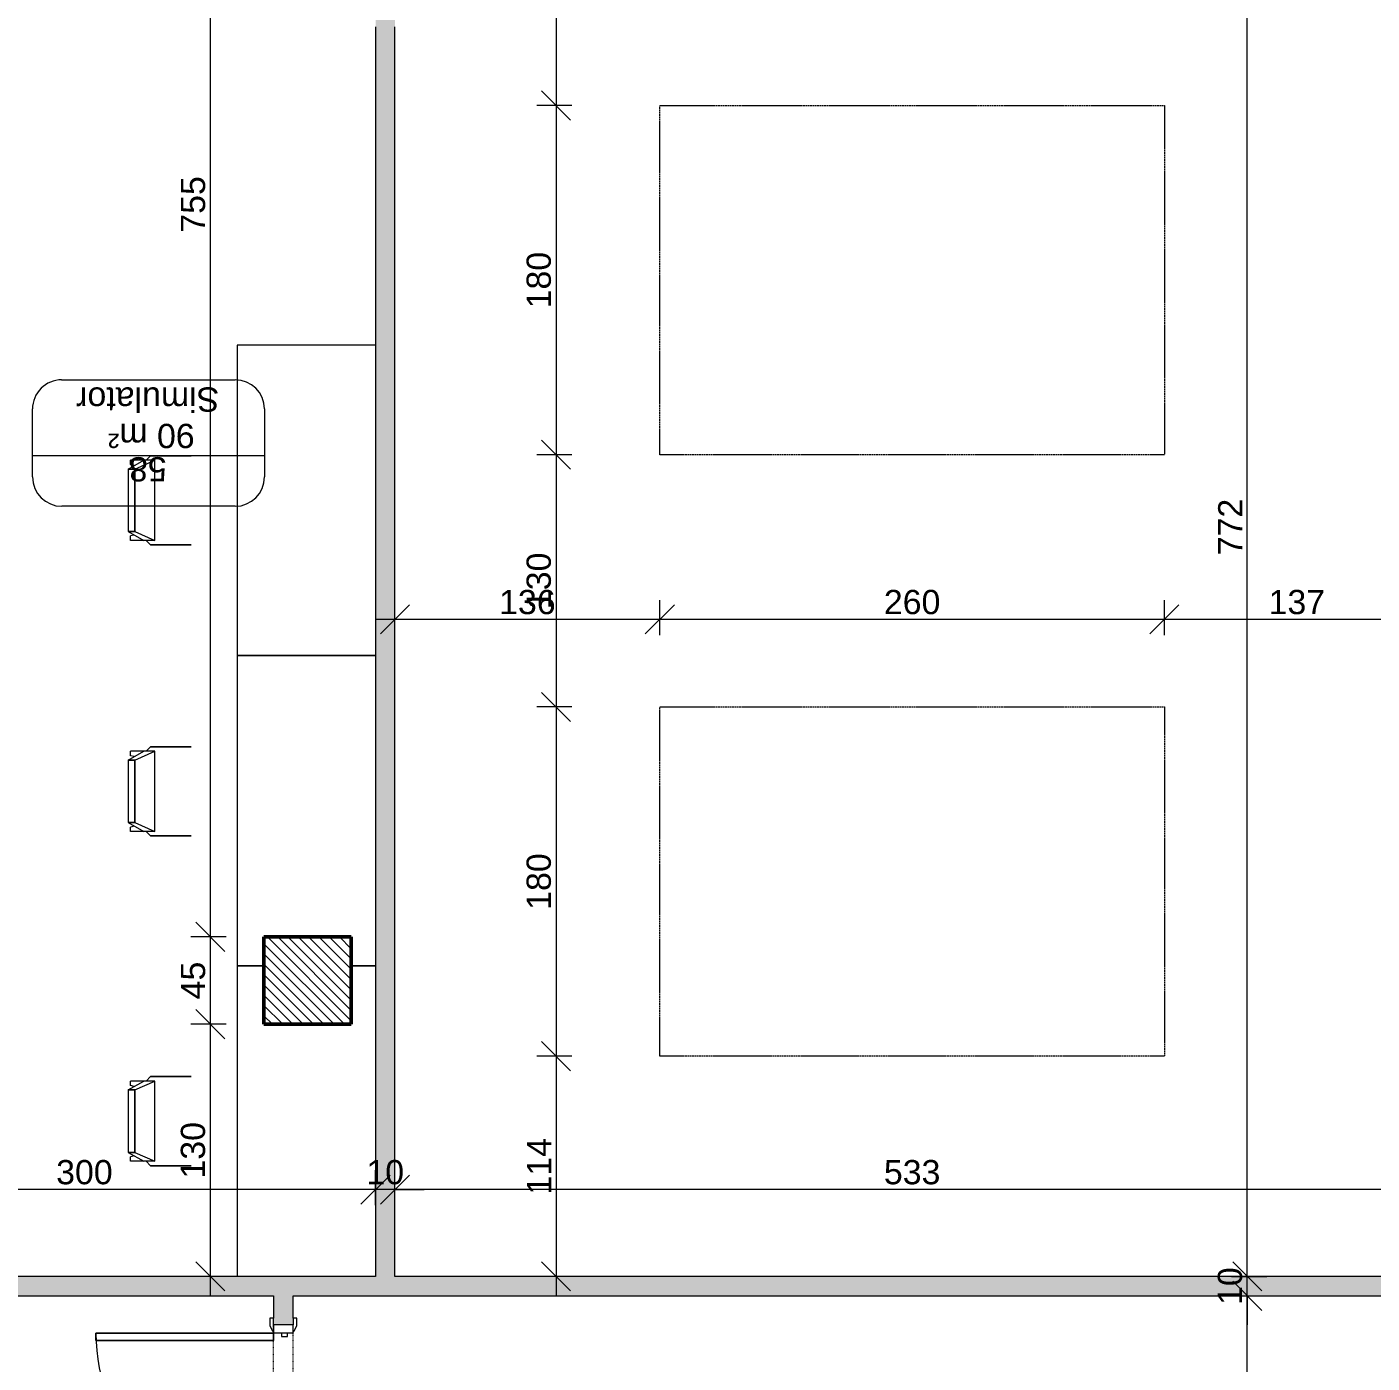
# Model space of a CAD drawing. Header units: centimetres. Extents: x -5566 to 5867, y -120 to 4683.
# Drawn here: x -4532 to -3839, y 796 to 1484 of the extents above; entities that cross this region are included whole.
import ezdxf

# ---------------------------------------------------------------- set-up
doc = ezdxf.new("R2010")
doc.units = ezdxf.units.CM
doc.linetypes.add('Dash', pattern=[0.6, 0.3, -0.3])
doc.linetypes.add('Hidden_2', pattern=[0.6, 0.4, -0.2])
for name, color, linetype, lineweight in [('A-ANNO-DIMS', 211, 'Continuous', 5), ('A-AREA-IDEN', 2, 'Continuous', 5), ('A-DOOR', 31, 'Continuous', 13), ('A-DOOR-FRAM', 31, 'Continuous', 15), ('A-DOOR-HDLN', 31, 'Dash', 15), ('A-FLOR-OVHD', 1, 'Hidden_2', 18), ('A-WALL-PATT', 111, 'Continuous', 20), ('G-IMPT', 8, 'Continuous', 13), ('I-FURN', 30, 'Continuous', 13), ('I-WALL', 2, 'Continuous', 13), ('S-COLS', 52, 'Continuous', 13)]:
    doc.layers.add(name, color=color, linetype=linetype, lineweight=lineweight)
doc.styles.add('Arial', font='arial.ttf', dxfattribs={"height": 12.5})
doc.dimstyles.new('100_200_2_5mm_Arial_cm', dxfattribs={"dimscale": 30.48, "dimtxt": 12.753242, "dimasz": 0.492126, "dimexe": 0.328084, "dimexo": 0.0625, "dimgap": 0.082021, "dimtad": 1, "dimdec": 0, "dimzin": 0, "dimdsep": 46, "dimtxsty": 'Arial', "dimblk1": 'OBLIQUE', "dimblk2": 'OBLIQUE', "dimsah": 1, "dimcen": 0.09, "dimdle": 0.328084, "dimazin": 0, "dimtfac": 1, "dimtdec": 4, "dimtix": 1, "dimtmove": 0, "dimatfit": 3, "dimfxl": 0.328084, "dimfxlon": 1, "dimtvp": 1, "dimtolj": 1, "dimtzin": 0, "dimlwd": 15, "dimlwe": 15, "dimarcsym": 2})
doc.dimstyles.new('200_100_2_5mm_Arial_cm___OpenHeight', dxfattribs={"dimscale": 30.48, "dimtxt": 12.753242, "dimasz": 0.492126, "dimexe": 0.328084, "dimexo": 0.0625, "dimgap": 0.082021, "dimtad": 1, "dimdec": 0, "dimzin": 0, "dimdsep": 46, "dimtxsty": 'Arial', "dimblk1": 'OBLIQUE', "dimblk2": 'OBLIQUE', "dimsah": 1, "dimcen": 0.09, "dimdle": 0.328084, "dimazin": 0, "dimtfac": 1, "dimtdec": 4, "dimtix": 1, "dimtmove": 0, "dimatfit": 3, "dimfxl": 0.328084, "dimfxlon": 1, "dimtvp": 1, "dimtolj": 1, "dimtzin": 0, "dimlwd": 18, "dimlwe": 18, "dimarcsym": 2})

# ---------------------------------------------------------------- blocks, each defined once
blk = doc.blocks.new('AR_Structural_Columns_Concrete_Rec - 450 x 450mm-V10-Level _9_00')
at = {"layer": 'S-COLS'}
h = blk.add_hatch(dxfattribs=at)
h.set_pattern_fill('FP_13', color=8, style=0, pattern_type=2)
h.set_pattern_definition([(315, (-597.5, 3197.5), (2.6516504, 2.6516504), [])])
h.paths.add_polyline_path([(-22.5, 7.5), (-22.5, -22.5), (22.5, -22.5), (22.5, 22.5), (-22.5, 22.5)], flags=0)
at = {"layer": 'S-COLS', "lineweight": 50}
for p, q in [((22.5, 22.5), (-22.5, 22.5)), ((-22.5, 22.5), (-22.5, -22.5)), ((22.5, -22.5), (22.5, 22.5)), ((-22.5, -22.5), (22.5, -22.5))]:
    blk.add_line(p, q, dxfattribs=at)
blk = doc.blocks.new('AR_Int_Wood_Single_Louvers - W100H210-1516120-Level _9_00')
at = {"layer": 'A-DOOR'}
for p, q in [((42, 96.6), (42, 5)), ((45.8, 96.6), (42, 96.6)), ((45.8, 5), (45.8, 96.6)), ((42, 5), (45.8, 5))]:
    blk.add_line(p, q, dxfattribs=at)
at = {"layer": 'A-DOOR', "lineweight": 15}
for p, q in [((42, 5), (42, 96.6)), ((42, 96.6), (45.8, 96.6)), ((45.8, 96.6), (45.8, 5)), ((-50, 5), (-46, 5)), ((-46, 5), (-46, -5)), ((45.8, 5), (42, 5)), ((46, 5), (46, -5)), ((50, 5), (46, 5)), ((-46, -5), (-50, -5)), ((46, -5), (50, -5))]:
    blk.add_line(p, q, dxfattribs=at)
at = {"layer": 'A-DOOR'}
blk.add_arc((45.8, 5), 91.6, 90, 180, dxfattribs=at)
at = {"layer": 'A-DOOR-FRAM'}
for p, q in [((-49.5, 7), (-53.5, 7)), ((-53.5, 7), (-53.5, 5)), ((-46.9, 5.6), (-49.5, 7)), ((49.5, 7), (46.9, 5.6)), ((53.5, 7), (49.5, 7)), ((53.5, 5), (53.5, 7)), ((-53.5, 5), (-50, 5)), ((-44.1, 1), (-46, 1)), ((-44.1, -2.2), (-44.1, 1)), ((46, 1), (44.1, 1)), ((44.1, 1), (44.1, -2.2)), ((50, 5), (53.5, 5)), ((-53.5, -5), (-53.5, -7)), ((-50, -5), (-53.5, -5)), ((-49.5, -7), (-46.9, -5.6)), ((-46, -2.2), (-44.1, -2.2)), ((44.1, -2.2), (46, -2.2)), ((46.9, -5.6), (49.5, -7)), ((53.5, -5), (50, -5)), ((53.5, -7), (53.5, -5)), ((-53.5, -7), (-49.5, -7)), ((49.5, -7), (53.5, -7))]:
    blk.add_line(p, q, dxfattribs=at)
at = {"layer": 'A-DOOR-FRAM', "lineweight": 13}
for p, q in [((-46, 5), (-50, 5)), ((-50, 5), (-50, -5)), ((-46, -5), (-46, 5)), ((50, 5), (46, 5)), ((46, 5), (46, -5)), ((50, -5), (50, 5)), ((-50, -5), (-46, -5)), ((46, -5), (50, -5))]:
    blk.add_line(p, q, dxfattribs=at)
at = {"layer": 'A-DOOR-FRAM'}
for centre, start, end in [((-47.3, 4.9), 7.12502, 60.25512), ((47.3, 4.9), 119.74488, 172.87498), ((-47.3, -4.9), 299.74488, 352.87498), ((47.3, -4.9), 187.12502, 240.25512)]:
    blk.add_arc(centre, 0.806, start, end, dxfattribs=at)
at = {"layer": 'A-DOOR-HDLN'}
for p, q in [((-50, 5), (50, 5)), ((-50, -5), (50, -5))]:
    blk.add_line(p, q, dxfattribs=at)
blk = doc.blocks.new('AR_FUR_Desk_Office - 160_70-V113-Level _9_00')
at = {"layer": 'I-FURN'}
for p, q in [((156.2, -1.83), (-3.8, -1.83)), ((156.2, -15.6), (156.2, -1.83)), ((156.2, -73.1), (156.2, -60.6))]:
    blk.add_line(p, q, dxfattribs=at)
blk = doc.blocks.new('AR_FUR_Desk_Office - 160_70-V114-Level _9_00')
at = {"layer": 'I-FURN'}
for p, q in [((-3.8, -1.83), (-3.8, -15.6)), ((156.2, -1.83), (-3.8, -1.83)), ((156.2, -73.1), (156.2, -1.83)), ((-3.8, -60.6), (-3.8, -73.1))]:
    blk.add_line(p, q, dxfattribs=at)
blk = doc.blocks.new('AR_FUR_Desk_Office - 160_70-V115-Level _9_00')
at = {"layer": 'I-FURN'}
for p, q in [((-3.8, -1.83), (-3.8, -73.1)), ((156.2, -1.83), (-3.8, -1.83)), ((156.2, -73.1), (156.2, -1.83))]:
    blk.add_line(p, q, dxfattribs=at)
blk = doc.blocks.new('AR_FUR_Chair_Armless - 12ZSTG16_dwg-385050-Level _9_00')
at = {"layer": 'G-IMPT', "lineweight": 5}
for p, q in [((-48.26, 20.68), (-45.96, 22.98)), ((-45.96, 22.98), (-48.26, 20.68)), ((-45.96, 22.98), (-25, 22.98)), ((-25, 22.98), (-45.96, 22.98)), ((-57.45, 16.09), (-49.41, 20.68)), ((-57.45, 16.09), (-49.41, 20.68)), ((-57.45, -16.09), (-57.45, 16.09)), ((-57.45, 16.09), (-54.01, 16.09)), ((-57.45, -16.09), (-57.45, 16.09)), ((-54.01, 16.09), (-57.45, 16.09)), ((-56.3, 20.68), (-56.3, 18.38)), ((-49.41, 20.68), (-56.3, 20.68)), ((-54.3, 17.89), (-56.3, 18.38)), ((-54.01, 16.09), (-43.66, 20.68)), ((-54.01, 16.09), (-43.66, 20.68)), ((-54.01, -16.09), (-54.01, 16.09)), ((-54.01, 16.09), (-54.01, -16.09)), ((-43.66, 20.68), (-49.41, 20.68)), ((-43.66, 20.68), (-43.66, -20.68)), ((-57.45, -16.09), (-54.01, -16.09)), ((-57.45, -16.09), (-49.41, -20.68)), ((-54.01, -16.09), (-57.45, -16.09)), ((-57.45, -16.09), (-49.41, -20.68)), ((-54.3, -17.89), (-56.3, -18.38)), ((-56.3, -18.38), (-56.3, -20.68)), ((-49.41, -20.68), (-56.3, -20.68)), ((-54.01, -16.09), (-43.66, -20.68)), ((-54.01, -16.09), (-43.66, -20.68)), ((-43.66, -20.68), (-49.41, -20.68)), ((-45.96, -22.98), (-48.26, -20.68)), ((-45.96, -22.98), (-48.26, -20.68)), ((-45.96, -22.98), (-25, -22.98)), ((-25, -22.98), (-45.96, -22.98))]:
    blk.add_line(p, q, dxfattribs=at)
blk = doc.blocks.new('AR_FUR_Chair_Armless - AR_FUR_Chair_Armless-1211962-Level _9_00')
at = {"extrusion": (0, 0, -1), "zscale": -1, "rotation": 180}
blk.add_blockref('AR_FUR_Chair_Armless - 12ZSTG16_dwg-385050-Level _9_00', (0, 0), dxfattribs=at)
blk = doc.blocks.new('AR_TAG_Room - Room_Number_Area-320731-Level _9_00')
at = {"layer": 'A-AREA-IDEN'}
for p, q in [((-0.893, 0.519), (0.893, 0.519)), ((-1.195, 0), (-1.195, 0.217)), ((1.195, 0.217), (1.195, 0)), ((-1.195, -0.485), (-1.195, 0)), ((-1.195, 0), (1.195, 0)), ((1.195, 0), (1.195, -0.485)), ((0.895, -0.784), (-0.895, -0.784))]:
    blk.add_line(p, q, dxfattribs=at)
for centre, radius, start, end in [((-0.893, 0.217), 0.302, 90, 180), ((0.893, 0.217), 0.302, 0, 90), ((-0.895, -0.485), 0.3, 180, 270), ((0.895, -0.485), 0.3, 270, 0)]:
    blk.add_arc(centre, radius, start, end, dxfattribs=at)
blk = doc.blocks.new('_Oblique')
at = {"color": 0, "linetype": 'ByBlock', "lineweight": -2}
blk.add_line((-0.5, -0.5), (0.5, 0.5), dxfattribs=at)
blk = doc.blocks.new('DIMBLOCK108-Level _9_00')
at = {"layer": 'A-ANNO-DIMS', "color": 0, "lineweight": 15, "transparency": 16777216}
for p, q in [((-3903.3, 184.99), (-3903.3, 840.49)), ((-3911.39, 830.49), (-3893.3, 830.49)), ((-3895.2, 194.99), (-3913.3, 194.99))]:
    blk.add_line(p, q, dxfattribs=at)
at = {"layer": 'Defpoints', "color": 0, "transparency": 16777216}
for p in [(-3913.3, 830.49), (-3903.3, 830.49), (-3893.3, 194.99)]:
    blk.add_point(p, dxfattribs=at)
at = {"layer": 'A-ANNO-DIMS', "color": 0, "lineweight": 15, "transparency": 16777216, "xscale": 15, "yscale": 15, "zscale": 15}
for p, rotation in [((-3903.3, 830.49), 90), ((-3903.3, 194.99), 270)]:
    blk.add_blockref('_Oblique', p, dxfattribs=dict(at, rotation=rotation))
at = {"layer": 'A-ANNO-DIMS', "color": 0, "lineweight": 15, "transparency": 16777216, "insert": (-3912.18, 512.74), "char_height": 12.5, "width": 34.6103, "attachment_point": 5, "rotation": 90, "style": 'Arial'}
blk.add_mtext('\\A1;636', dxfattribs=at)
blk = doc.blocks.new('DIMBLOCK109-Level _9_00')
at = {"layer": 'A-ANNO-DIMS', "color": 0, "lineweight": 15, "transparency": 16777216}
for p, q in [((-3903.3, 840.49), (-3903.3, 855.49)), ((-3911.39, 840.49), (-3893.3, 840.49)), ((-3903.3, 830.49), (-3903.3, 840.49)), ((-3911.39, 830.49), (-3893.3, 830.49)), ((-3903.3, 830.49), (-3903.3, 815.49))]:
    blk.add_line(p, q, dxfattribs=at)
at = {"layer": 'Defpoints', "color": 0, "transparency": 16777216}
for p in [(-3913.3, 840.49), (-3903.3, 840.49), (-3913.3, 830.49)]:
    blk.add_point(p, dxfattribs=at)
at = {"layer": 'A-ANNO-DIMS', "color": 0, "lineweight": 15, "transparency": 16777216, "xscale": 15, "yscale": 15, "zscale": 15}
for p, rotation in [((-3903.3, 840.49), 270), ((-3903.3, 830.49), 90)]:
    blk.add_blockref('_Oblique', p, dxfattribs=dict(at, rotation=rotation))
at = {"layer": 'A-ANNO-DIMS', "color": 0, "lineweight": 15, "transparency": 16777216, "insert": (-3912.18, 835.49), "char_height": 12.5, "width": 23.0736, "attachment_point": 5, "rotation": 90, "style": 'Arial'}
blk.add_mtext('\\A1;10', dxfattribs=at)
blk = doc.blocks.new('DIMBLOCK110-Level _9_00')
at = {"layer": 'A-ANNO-DIMS', "color": 0, "lineweight": 15, "transparency": 16777216}
for p, q in [((-3903.3, 830.49), (-3903.3, 1622.99)), ((-3895.2, 1612.99), (-3913.3, 1612.99)), ((-3911.39, 840.49), (-3893.3, 840.49))]:
    blk.add_line(p, q, dxfattribs=at)
at = {"layer": 'Defpoints', "color": 0, "transparency": 16777216}
for p in [(-3903.3, 1612.99), (-3893.3, 1612.99), (-3913.3, 840.49)]:
    blk.add_point(p, dxfattribs=at)
at = {"layer": 'A-ANNO-DIMS', "color": 0, "lineweight": 15, "transparency": 16777216, "xscale": 15, "yscale": 15, "zscale": 15}
for p, rotation in [((-3903.3, 1612.99), 90), ((-3903.3, 840.49), 270)]:
    blk.add_blockref('_Oblique', p, dxfattribs=dict(at, rotation=rotation))
at = {"layer": 'A-ANNO-DIMS', "color": 0, "lineweight": 15, "transparency": 16777216, "insert": (-3912.07, 1226.74), "char_height": 12.5, "width": 34.6103, "attachment_point": 5, "rotation": 90, "style": 'Arial'}
blk.add_mtext('\\A1;772', dxfattribs=at)
blk = doc.blocks.new('DIMBLOCK156-Level _9_00')
at = {"layer": 'A-ANNO-DIMS', "color": 0, "lineweight": 18, "transparency": 16777216}
for p, q in [((-4437.62, 1780.49), (-4437.62, 1005.49)), ((-4429.52, 1770.49), (-4447.62, 1770.49)), ((-4429.52, 1015.49), (-4447.62, 1015.49))]:
    blk.add_line(p, q, dxfattribs=at)
at = {"layer": 'Defpoints', "color": 0, "transparency": 16777216}
for p in [(-4427.62, 1770.49), (-4437.62, 1015.49), (-4427.62, 1015.49)]:
    blk.add_point(p, dxfattribs=at)
at = {"layer": 'A-ANNO-DIMS', "color": 0, "lineweight": 18, "transparency": 16777216, "xscale": 15, "yscale": 15, "zscale": 15}
for p, rotation in [((-4437.62, 1770.49), 90), ((-4437.62, 1015.49), 270)]:
    blk.add_blockref('_Oblique', p, dxfattribs=dict(at, rotation=rotation))
at = {"layer": 'A-ANNO-DIMS', "color": 0, "lineweight": 18, "transparency": 16777216, "insert": (-4446.47, 1392.99), "char_height": 12.5, "width": 34.6103, "attachment_point": 5, "rotation": 90, "style": 'Arial'}
blk.add_mtext('\\A1;755', dxfattribs=at)
blk = doc.blocks.new('DIMBLOCK157-Level _9_00')
at = {"layer": 'A-ANNO-DIMS', "color": 0, "lineweight": 18, "transparency": 16777216}
for p, q in [((-4437.62, 1025.49), (-4437.62, 960.49)), ((-4429.52, 1015.49), (-4447.62, 1015.49)), ((-4429.52, 970.49), (-4447.62, 970.49))]:
    blk.add_line(p, q, dxfattribs=at)
at = {"layer": 'Defpoints', "color": 0, "transparency": 16777216}
for p in [(-4427.62, 1015.49), (-4437.62, 970.49), (-4427.62, 970.49)]:
    blk.add_point(p, dxfattribs=at)
at = {"layer": 'A-ANNO-DIMS', "color": 0, "lineweight": 18, "transparency": 16777216, "xscale": 15, "yscale": 15, "zscale": 15}
for p, rotation in [((-4437.62, 1015.49), 90), ((-4437.62, 970.49), 270)]:
    blk.add_blockref('_Oblique', p, dxfattribs=dict(at, rotation=rotation))
at = {"layer": 'A-ANNO-DIMS', "color": 0, "lineweight": 18, "transparency": 16777216, "insert": (-4446.47, 992.99), "char_height": 12.5, "width": 23.0736, "attachment_point": 5, "rotation": 90, "style": 'Arial'}
blk.add_mtext('\\A1;45', dxfattribs=at)
blk = doc.blocks.new('DIMBLOCK158-Level _9_00')
at = {"layer": 'A-ANNO-DIMS', "color": 0, "lineweight": 18, "transparency": 16777216}
for p, q in [((-4437.62, 980.49), (-4437.62, 830.49)), ((-4429.52, 970.49), (-4447.62, 970.49)), ((-4429.52, 840.49), (-4447.62, 840.49))]:
    blk.add_line(p, q, dxfattribs=at)
at = {"layer": 'Defpoints', "color": 0, "transparency": 16777216}
for p in [(-4427.62, 970.49), (-4437.62, 840.49), (-4427.62, 840.49)]:
    blk.add_point(p, dxfattribs=at)
at = {"layer": 'A-ANNO-DIMS', "color": 0, "lineweight": 18, "transparency": 16777216, "xscale": 15, "yscale": 15, "zscale": 15}
for p, rotation in [((-4437.62, 970.49), 90), ((-4437.62, 840.49), 270)]:
    blk.add_blockref('_Oblique', p, dxfattribs=dict(at, rotation=rotation))
at = {"layer": 'A-ANNO-DIMS', "color": 0, "lineweight": 18, "transparency": 16777216, "insert": (-4446.5, 905.49), "char_height": 12.5, "width": 34.6103, "attachment_point": 5, "rotation": 90, "style": 'Arial'}
blk.add_mtext('\\A1;130', dxfattribs=at)
blk = doc.blocks.new('DIMBLOCK165-Level _9_00')
at = {"layer": 'A-ANNO-DIMS', "color": 0, "lineweight": 18, "transparency": 16777216}
for p, q in [((-4342.5, 877.16), (-4342.5, 895.25)), ((-3809.5, 877.16), (-3809.5, 895.25)), ((-3799.5, 885.25), (-4352.5, 885.25))]:
    blk.add_line(p, q, dxfattribs=at)
at = {"layer": 'Defpoints', "color": 0, "transparency": 16777216}
for p in [(-4342.5, 885.25), (-4342.5, 875.25), (-3809.5, 875.25)]:
    blk.add_point(p, dxfattribs=at)
at = {"layer": 'A-ANNO-DIMS', "color": 0, "lineweight": 18, "transparency": 16777216, "xscale": 15, "yscale": 15, "zscale": 15, "rotation": 180}
blk.add_blockref('_Oblique', (-4342.5, 885.25), dxfattribs=at)
at = {"layer": 'A-ANNO-DIMS', "color": 0, "lineweight": 18, "transparency": 16777216, "xscale": 15, "yscale": 15, "zscale": 15}
blk.add_blockref('_Oblique', (-3809.5, 885.25), dxfattribs=at)
at = {"layer": 'A-ANNO-DIMS', "color": 0, "lineweight": 18, "transparency": 16777216, "insert": (-4076, 894.14), "char_height": 12.5, "width": 34.6103, "attachment_point": 5, "style": 'Arial'}
blk.add_mtext('\\A1;533', dxfattribs=at)
blk = doc.blocks.new('DIMBLOCK166-Level _9_00')
at = {"layer": 'A-ANNO-DIMS', "color": 0, "lineweight": 18, "transparency": 16777216}
for p, q in [((-4352.5, 877.16), (-4352.5, 895.25)), ((-4342.5, 877.16), (-4342.5, 895.25)), ((-4352.5, 885.25), (-4367.5, 885.25)), ((-4342.5, 885.25), (-4352.5, 885.25)), ((-4342.5, 885.25), (-4327.5, 885.25))]:
    blk.add_line(p, q, dxfattribs=at)
at = {"layer": 'Defpoints', "color": 0, "transparency": 16777216}
for p in [(-4352.5, 885.25), (-4352.5, 875.25), (-4342.5, 875.25)]:
    blk.add_point(p, dxfattribs=at)
at = {"layer": 'A-ANNO-DIMS', "color": 0, "lineweight": 18, "transparency": 16777216, "xscale": 15, "yscale": 15, "zscale": 15}
blk.add_blockref('_Oblique', (-4352.5, 885.25), dxfattribs=at)
at = {"layer": 'A-ANNO-DIMS', "color": 0, "lineweight": 18, "transparency": 16777216, "xscale": 15, "yscale": 15, "zscale": 15, "rotation": 180}
blk.add_blockref('_Oblique', (-4342.5, 885.25), dxfattribs=at)
at = {"layer": 'A-ANNO-DIMS', "color": 0, "lineweight": 18, "transparency": 16777216, "insert": (-4347.5, 894.14), "char_height": 12.5, "width": 23.0736, "attachment_point": 5, "style": 'Arial'}
blk.add_mtext('\\A1;10', dxfattribs=at)
blk = doc.blocks.new('DIMBLOCK167-Level _9_00')
at = {"layer": 'A-ANNO-DIMS', "color": 0, "lineweight": 18, "transparency": 16777216}
for p, q in [((-4652.5, 877.16), (-4652.5, 895.25)), ((-4352.5, 877.16), (-4352.5, 895.25)), ((-4342.5, 885.25), (-4662.5, 885.25))]:
    blk.add_line(p, q, dxfattribs=at)
at = {"layer": 'Defpoints', "color": 0, "transparency": 16777216}
for p in [(-4652.5, 885.25), (-4652.5, 875.25), (-4352.5, 875.25)]:
    blk.add_point(p, dxfattribs=at)
at = {"layer": 'A-ANNO-DIMS', "color": 0, "lineweight": 18, "transparency": 16777216, "xscale": 15, "yscale": 15, "zscale": 15, "rotation": 180}
blk.add_blockref('_Oblique', (-4652.5, 885.25), dxfattribs=at)
at = {"layer": 'A-ANNO-DIMS', "color": 0, "lineweight": 18, "transparency": 16777216, "xscale": 15, "yscale": 15, "zscale": 15}
blk.add_blockref('_Oblique', (-4352.5, 885.25), dxfattribs=at)
at = {"layer": 'A-ANNO-DIMS', "color": 0, "lineweight": 18, "transparency": 16777216, "insert": (-4502.5, 894.14), "char_height": 12.5, "width": 34.6103, "attachment_point": 5, "style": 'Arial'}
blk.add_mtext('\\A1;300', dxfattribs=at)
blk = doc.blocks.new('DIMBLOCK275-Level _9_00')
at = {"layer": 'A-ANNO-DIMS', "color": 0, "lineweight": 15, "transparency": 16777216}
for p, q in [((-4259.45, 1612.99), (-4259.45, 1433.99)), ((-4251.35, 1602.99), (-4269.45, 1602.99)), ((-4251.35, 1443.99), (-4269.45, 1443.99))]:
    blk.add_line(p, q, dxfattribs=at)
at = {"layer": 'Defpoints', "color": 0, "transparency": 16777216}
for p in [(-4249.45, 1602.99), (-4259.45, 1443.99), (-4249.45, 1443.99)]:
    blk.add_point(p, dxfattribs=at)
at = {"layer": 'A-ANNO-DIMS', "color": 0, "lineweight": 15, "transparency": 16777216, "xscale": 15, "yscale": 15, "zscale": 15}
for p, rotation in [((-4259.45, 1602.99), 90), ((-4259.45, 1443.99), 270)]:
    blk.add_blockref('_Oblique', p, dxfattribs=dict(at, rotation=rotation))
at = {"layer": 'A-ANNO-DIMS', "color": 0, "lineweight": 15, "transparency": 16777216, "insert": (-4268.33, 1523.49), "char_height": 12.5, "width": 34.6103, "attachment_point": 5, "rotation": 90, "style": 'Arial'}
blk.add_mtext('\\A1;159', dxfattribs=at)
blk = doc.blocks.new('DIMBLOCK276-Level _9_00')
at = {"layer": 'A-ANNO-DIMS', "color": 0, "lineweight": 15, "transparency": 16777216}
for p, q in [((-4259.45, 1453.99), (-4259.45, 1253.99)), ((-4251.35, 1443.99), (-4269.45, 1443.99)), ((-4251.35, 1263.99), (-4269.45, 1263.99))]:
    blk.add_line(p, q, dxfattribs=at)
at = {"layer": 'Defpoints', "color": 0, "transparency": 16777216}
for p in [(-4249.45, 1443.99), (-4259.45, 1263.99), (-4249.45, 1263.99)]:
    blk.add_point(p, dxfattribs=at)
at = {"layer": 'A-ANNO-DIMS', "color": 0, "lineweight": 15, "transparency": 16777216, "xscale": 15, "yscale": 15, "zscale": 15}
for p, rotation in [((-4259.45, 1443.99), 90), ((-4259.45, 1263.99), 270)]:
    blk.add_blockref('_Oblique', p, dxfattribs=dict(at, rotation=rotation))
at = {"layer": 'A-ANNO-DIMS', "color": 0, "lineweight": 15, "transparency": 16777216, "insert": (-4268.33, 1353.99), "char_height": 12.5, "width": 34.6103, "attachment_point": 5, "rotation": 90, "style": 'Arial'}
blk.add_mtext('\\A1;180', dxfattribs=at)
blk = doc.blocks.new('DIMBLOCK277-Level _9_00')
at = {"layer": 'A-ANNO-DIMS', "color": 0, "lineweight": 15, "transparency": 16777216}
for p, q in [((-4259.45, 1273.99), (-4259.45, 1123.99)), ((-4251.35, 1263.99), (-4269.45, 1263.99)), ((-4251.35, 1133.99), (-4269.45, 1133.99))]:
    blk.add_line(p, q, dxfattribs=at)
at = {"layer": 'Defpoints', "color": 0, "transparency": 16777216}
for p in [(-4249.45, 1263.99), (-4259.45, 1133.99), (-4249.45, 1133.99)]:
    blk.add_point(p, dxfattribs=at)
at = {"layer": 'A-ANNO-DIMS', "color": 0, "lineweight": 15, "transparency": 16777216, "xscale": 15, "yscale": 15, "zscale": 15}
for p, rotation in [((-4259.45, 1263.99), 90), ((-4259.45, 1133.99), 270)]:
    blk.add_blockref('_Oblique', p, dxfattribs=dict(at, rotation=rotation))
at = {"layer": 'A-ANNO-DIMS', "color": 0, "lineweight": 15, "transparency": 16777216, "insert": (-4268.33, 1198.99), "char_height": 12.5, "width": 34.6103, "attachment_point": 5, "rotation": 90, "style": 'Arial'}
blk.add_mtext('\\A1;130', dxfattribs=at)
blk = doc.blocks.new('DIMBLOCK278-Level _9_00')
at = {"layer": 'A-ANNO-DIMS', "color": 0, "lineweight": 15, "transparency": 16777216}
for p, q in [((-4259.45, 1143.99), (-4259.45, 943.99)), ((-4251.35, 1133.99), (-4269.45, 1133.99)), ((-4251.35, 953.99), (-4269.45, 953.99))]:
    blk.add_line(p, q, dxfattribs=at)
at = {"layer": 'Defpoints', "color": 0, "transparency": 16777216}
for p in [(-4249.45, 1133.99), (-4259.45, 953.99), (-4249.45, 953.99)]:
    blk.add_point(p, dxfattribs=at)
at = {"layer": 'A-ANNO-DIMS', "color": 0, "lineweight": 15, "transparency": 16777216, "xscale": 15, "yscale": 15, "zscale": 15}
for p, rotation in [((-4259.45, 1133.99), 90), ((-4259.45, 953.99), 270)]:
    blk.add_blockref('_Oblique', p, dxfattribs=dict(at, rotation=rotation))
at = {"layer": 'A-ANNO-DIMS', "color": 0, "lineweight": 15, "transparency": 16777216, "insert": (-4268.33, 1043.99), "char_height": 12.5, "width": 34.6103, "attachment_point": 5, "rotation": 90, "style": 'Arial'}
blk.add_mtext('\\A1;180', dxfattribs=at)
blk = doc.blocks.new('DIMBLOCK279-Level _9_00')
at = {"layer": 'A-ANNO-DIMS', "color": 0, "lineweight": 15, "transparency": 16777216}
for p, q in [((-4259.45, 963.99), (-4259.45, 830.49)), ((-4251.35, 953.99), (-4269.45, 953.99)), ((-4251.35, 840.49), (-4269.45, 840.49))]:
    blk.add_line(p, q, dxfattribs=at)
at = {"layer": 'Defpoints', "color": 0, "transparency": 16777216}
for p in [(-4249.45, 953.99), (-4259.45, 840.49), (-4249.45, 840.49)]:
    blk.add_point(p, dxfattribs=at)
at = {"layer": 'A-ANNO-DIMS', "color": 0, "lineweight": 15, "transparency": 16777216, "xscale": 15, "yscale": 15, "zscale": 15}
for p, rotation in [((-4259.45, 953.99), 90), ((-4259.45, 840.49), 270)]:
    blk.add_blockref('_Oblique', p, dxfattribs=dict(at, rotation=rotation))
at = {"layer": 'A-ANNO-DIMS', "color": 0, "lineweight": 15, "transparency": 16777216, "insert": (-4268.22, 897.24), "char_height": 12.5, "width": 34.6103, "attachment_point": 5, "rotation": 90, "style": 'Arial'}
blk.add_mtext('\\A1;114', dxfattribs=at)
blk = doc.blocks.new('DIMBLOCK280-Level _9_00')
at = {"layer": 'A-ANNO-DIMS', "color": 0, "lineweight": 15, "transparency": 16777216}
for p, q in [((-3946.01, 1171), (-3946.01, 1189.1)), ((-3809.5, 1171), (-3809.5, 1189.1)), ((-3799.5, 1179.1), (-3956.01, 1179.1))]:
    blk.add_line(p, q, dxfattribs=at)
at = {"layer": 'Defpoints', "color": 0, "transparency": 16777216}
for p in [(-3946.01, 1179.1), (-3946.01, 1169.1), (-3809.5, 1169.1)]:
    blk.add_point(p, dxfattribs=at)
at = {"layer": 'A-ANNO-DIMS', "color": 0, "lineweight": 15, "transparency": 16777216, "xscale": 15, "yscale": 15, "zscale": 15, "rotation": 180}
blk.add_blockref('_Oblique', (-3946.01, 1179.1), dxfattribs=at)
at = {"layer": 'A-ANNO-DIMS', "color": 0, "lineweight": 15, "transparency": 16777216, "xscale": 15, "yscale": 15, "zscale": 15}
blk.add_blockref('_Oblique', (-3809.5, 1179.1), dxfattribs=at)
at = {"layer": 'A-ANNO-DIMS', "color": 0, "lineweight": 15, "transparency": 16777216, "insert": (-3877.76, 1187.98), "char_height": 12.5, "width": 34.6103, "attachment_point": 5, "style": 'Arial'}
blk.add_mtext('\\A1;137', dxfattribs=at)
blk = doc.blocks.new('DIMBLOCK281-Level _9_00')
at = {"layer": 'A-ANNO-DIMS', "color": 0, "lineweight": 15, "transparency": 16777216}
for p, q in [((-4206.01, 1171), (-4206.01, 1189.1)), ((-3946.01, 1171), (-3946.01, 1189.1)), ((-3936.01, 1179.1), (-4216.01, 1179.1))]:
    blk.add_line(p, q, dxfattribs=at)
at = {"layer": 'Defpoints', "color": 0, "transparency": 16777216}
for p in [(-4206.01, 1179.1), (-4206.01, 1169.1), (-3946.01, 1169.1)]:
    blk.add_point(p, dxfattribs=at)
at = {"layer": 'A-ANNO-DIMS', "color": 0, "lineweight": 15, "transparency": 16777216, "xscale": 15, "yscale": 15, "zscale": 15, "rotation": 180}
blk.add_blockref('_Oblique', (-4206.01, 1179.1), dxfattribs=at)
at = {"layer": 'A-ANNO-DIMS', "color": 0, "lineweight": 15, "transparency": 16777216, "xscale": 15, "yscale": 15, "zscale": 15}
blk.add_blockref('_Oblique', (-3946.01, 1179.1), dxfattribs=at)
at = {"layer": 'A-ANNO-DIMS', "color": 0, "lineweight": 15, "transparency": 16777216, "insert": (-4076.01, 1187.98), "char_height": 12.5, "width": 34.6103, "attachment_point": 5, "style": 'Arial'}
blk.add_mtext('\\A1;260', dxfattribs=at)
blk = doc.blocks.new('DIMBLOCK282-Level _9_00')
at = {"layer": 'A-ANNO-DIMS', "color": 0, "lineweight": 15, "transparency": 16777216}
for p, q in [((-4342.5, 1171), (-4342.5, 1189.1)), ((-4206.01, 1171), (-4206.01, 1189.1)), ((-4196.01, 1179.1), (-4352.5, 1179.1))]:
    blk.add_line(p, q, dxfattribs=at)
at = {"layer": 'Defpoints', "color": 0, "transparency": 16777216}
for p in [(-4342.5, 1179.1), (-4342.5, 1169.1), (-4206.01, 1169.1)]:
    blk.add_point(p, dxfattribs=at)
at = {"layer": 'A-ANNO-DIMS', "color": 0, "lineweight": 15, "transparency": 16777216, "xscale": 15, "yscale": 15, "zscale": 15, "rotation": 180}
blk.add_blockref('_Oblique', (-4342.5, 1179.1), dxfattribs=at)
at = {"layer": 'A-ANNO-DIMS', "color": 0, "lineweight": 15, "transparency": 16777216, "xscale": 15, "yscale": 15, "zscale": 15}
blk.add_blockref('_Oblique', (-4206.01, 1179.1), dxfattribs=at)
at = {"layer": 'A-ANNO-DIMS', "color": 0, "lineweight": 15, "transparency": 16777216, "insert": (-4274.26, 1187.98), "char_height": 12.5, "width": 34.6103, "attachment_point": 5, "style": 'Arial'}
blk.add_mtext('\\A1;136', dxfattribs=at)

msp = doc.modelspace()

# ---------------------------------------------------------------- hatches: boundary and pattern name
at = {"layer": 'A-WALL-PATT', "lineweight": 13}
h = msp.add_hatch(color=256, dxfattribs=at)
h.paths.add_polyline_path([(-4352.5, 1602.99), (-4352.5, 1587.99), (-4342.5, 1587.99), (-4342.5, 1602.99)], flags=0)
h.paths.add_polyline_path([(-4352.5, 919.08), (-4352.5, 840.49), (-4342.5, 840.49), (-4342.5, 1487.99), (-4352.5, 1487.99), (-4352.5, 932.61)], flags=0)
msp.add_hatch(color=256, dxfattribs=at).paths.add_polyline_path([(-4985.5, 840.49), (-4985.5, 830.49), (-3809.5, 830.49), (-3809.5, 840.49), (-4984.45, 840.49)], flags=0)
h = msp.add_hatch(color=256, dxfattribs=at)
h.paths.add_polyline_path([(-4405, 715.49), (-4405, 217.99), (-4395, 217.99), (-4395, 715.49)], flags=0)
h.paths.add_polyline_path([(-4405, 815.49), (-4395, 815.49), (-4395, 830.49), (-4405, 830.49), (-4405, 818.99)], flags=0)

# ---------------------------------------------------------------- linework, layer by layer
at = {"layer": 'A-FLOR-OVHD'}
for p, q in [((-4206.01, 1443.99), (-3946.01, 1443.99)), ((-4206.01, 1263.99), (-4206.01, 1443.99)), ((-3946.01, 1443.99), (-3946.01, 1263.99)), ((-3946.01, 1263.99), (-4206.01, 1263.99)), ((-4206.01, 1133.99), (-3946.01, 1133.99)), ((-4206.01, 953.99), (-4206.01, 1133.99)), ((-3946.01, 1133.99), (-3946.01, 953.99)), ((-3946.01, 953.99), (-4206.01, 953.99))]:
    msp.add_line(p, q, dxfattribs=at)
at = {"layer": 'I-WALL', "lineweight": 20}
for p, q in [((-4352.5, 1484.49), (-4352.5, 840.49)), ((-4342.5, 840.49), (-4342.5, 1484.49)), ((-4352.5, 840.49), (-4652.5, 840.49)), ((-3809.5, 840.49), (-4342.5, 840.49)), ((-4985.5, 830.49), (-4405, 830.49)), ((-4405, 830.49), (-4405, 818.99)), ((-4395, 830.49), (-3523, 830.49)), ((-4395, 818.99), (-4395, 830.49))]:
    msp.add_line(p, q, dxfattribs=at)

# ---------------------------------------------------------------- block references
at = {"layer": 'A-AREA-IDEN', "xscale": 49.99999999999998, "yscale": 49.99999999999998, "zscale": 49.99999999999998, "rotation": 180}
msp.add_blockref('AR_TAG_Room - Room_Number_Area-320731-Level _9_00', (-4469.49, 1263.36), dxfattribs=at)
at = {"layer": 'A-DOOR', "rotation": 89.99999999999999}
msp.add_blockref('AR_Int_Wood_Single_Louvers - W100H210-1516120-Level _9_00', (-4400, 765.49), dxfattribs=at)
at = {"layer": 'I-FURN', "rotation": 89.99999999999999}
for name, p in [('AR_FUR_Desk_Office - 160_70-V115-Level _9_00', (-4425.6, 1164.29)), ('AR_FUR_Desk_Office - 160_70-V114-Level _9_00', (-4425.6, 1004.29)), ('AR_FUR_Desk_Office - 160_70-V113-Level _9_00', (-4425.6, 844.29))]:
    msp.add_blockref(name, p, dxfattribs=at)
at = {"layer": 'I-FURN'}
for p in [(-4422.5, 1240.49), (-4422.5, 1090.49), (-4422.5, 920.49)]:
    msp.add_blockref('AR_FUR_Chair_Armless - AR_FUR_Chair_Armless-1211962-Level _9_00', p, dxfattribs=at)
at = {"layer": 'S-COLS'}
msp.add_blockref('AR_Structural_Columns_Concrete_Rec - 450 x 450mm-V10-Level _9_00', (-4387.5, 992.99), dxfattribs=at)

# ---------------------------------------------------------------- texts
at = {"layer": 'A-AREA-IDEN', "char_height": 12.5, "attachment_point": 1, "rotation": 180, "style": 'Arial'}
for s, insert, width in [('Simulator', (-4433, 1286.19), 88.5865), ('90 m²', (-4445.66, 1267.42), 54.5147), ('58', (-4460.12, 1250.23), 23.2489)]:
    msp.add_mtext(s, dxfattribs=dict(at, insert=insert, width=width))

# ---------------------------------------------------------------- dimensions: what is measured, and where the dimension line sits
at = {"layer": 'A-ANNO-DIMS', "lineweight": 18}
for base, p1, p2, override, picture, middle in [((-4437.62, 1015.49), (-4427.62, 1770.49), (-4427.62, 1015.49), {"dimpost": '<>', "dimfxl": 755}, 'DIMBLOCK156-Level _9_00', (-4446.47, 1392.99)), ((-4437.62, 970.49), (-4427.62, 1015.49), (-4427.62, 970.49), {"dimpost": '<>', "dimfxl": 45}, 'DIMBLOCK157-Level _9_00', (-4446.47, 992.99)), ((-4437.62, 840.49), (-4427.62, 970.49), (-4427.62, 840.49), {"dimpost": '<>', "dimfxl": 130}, 'DIMBLOCK158-Level _9_00', (-4446.5, 905.49))]:
    dim = msp.add_linear_dim(base=base, p1=p1, p2=p2, angle=270, dimstyle='200_100_2_5mm_Arial_cm___OpenHeight', override=override, dxfattribs=at)
    dim.commit()
    dim.dimension.update_dxf_attribs({"geometry": picture, "text_midpoint": middle})
at = {"layer": 'A-ANNO-DIMS', "lineweight": 15}
for base, p1, p2, override, picture, middle in [((-3903.29572662, 1612.99172688), (-3913.29572662, 840.49172688), (-3893.29572662, 1612.99172688), {"dimpost": '<>', "dimfxl": 772.758856}, 'DIMBLOCK110-Level _9_00', (-3912.07130642, 1226.74172688)), ((-4259.45, 1443.99), (-4249.45, 1602.99), (-4249.45, 1443.99), {"dimpost": '<>', "dimfxl": 159}, 'DIMBLOCK275-Level _9_00', (-4268.33, 1523.49)), ((-4259.45, 1263.99), (-4249.45, 1443.99), (-4249.45, 1263.99), {"dimpost": '<>', "dimfxl": 180}, 'DIMBLOCK276-Level _9_00', (-4268.33, 1353.99)), ((-4259.45, 1133.99), (-4249.45, 1263.99), (-4249.45, 1133.99), {"dimpost": '<>', "dimfxl": 130}, 'DIMBLOCK277-Level _9_00', (-4268.33, 1198.99)), ((-4259.45, 953.99), (-4249.45, 1133.99), (-4249.45, 953.99), {"dimpost": '<>', "dimfxl": 180}, 'DIMBLOCK278-Level _9_00', (-4268.33, 1043.99)), ((-4259.44611169, 840.49172688), (-4249.44611169, 953.99172688), (-4249.44611169, 840.49172688), {"dimpost": '<>', "dimfxl": 113.5}, 'DIMBLOCK279-Level _9_00', (-4268.2216915, 897.24172688)), ((-3903.3, 840.49), (-3913.3, 830.49), (-3913.3, 840.49), {"dimpost": '<>', "dimfxl": 10}, 'DIMBLOCK109-Level _9_00', (-3912.18, 835.49)), ((-3903.29572662, 830.49172688), (-3893.29572662, 194.99172688), (-3913.29572662, 830.49172688), {"dimpost": '<>', "dimfxl": 635.814635}, 'DIMBLOCK108-Level _9_00', (-3912.18215226, 512.74172688))]:
    dim = msp.add_linear_dim(base=base, p1=p1, p2=p2, angle=270, dimstyle='100_200_2_5mm_Arial_cm', override=override, dxfattribs=at)
    dim.commit()
    dim.dimension.update_dxf_attribs({"geometry": picture, "text_midpoint": middle})
for base, p1, p2, override, picture, middle in [((-4342.5, 1179.1), (-4206.01, 1169.1), (-4342.5, 1169.1), {"dimpost": '<>', "dimfxl": 136.486431}, 'DIMBLOCK282-Level _9_00', (-4274.26, 1187.98)), ((-4206.01, 1179.1), (-3946.01, 1169.1), (-4206.01, 1169.1), {"dimpost": '<>', "dimfxl": 260}, 'DIMBLOCK281-Level _9_00', (-4076.01, 1187.98)), ((-3946.01, 1179.1), (-3809.5, 1169.1), (-3946.01, 1169.1), {"dimpost": '<>', "dimfxl": 136.513569}, 'DIMBLOCK280-Level _9_00', (-3877.76, 1187.98))]:
    dim = msp.add_linear_dim(base=base, p1=p1, p2=p2, dimstyle='100_200_2_5mm_Arial_cm', override=override, dxfattribs=at)
    dim.commit()
    dim.dimension.update_dxf_attribs({"geometry": picture, "text_midpoint": middle})
at = {"layer": 'A-ANNO-DIMS', "lineweight": 18}
for base, p1, p2, override, picture, middle in [((-4652.5, 885.25), (-4352.5, 875.25), (-4652.5, 875.25), {"dimpost": '<>', "dimfxl": 300}, 'DIMBLOCK167-Level _9_00', (-4502.5, 894.14)), ((-4352.5, 885.25), (-4342.5, 875.25), (-4352.5, 875.25), {"dimpost": '<>', "dimfxl": 10}, 'DIMBLOCK166-Level _9_00', (-4347.5, 894.14)), ((-4342.5, 885.25), (-3809.5, 875.25), (-4342.5, 875.25), {"dimpost": '<>', "dimfxl": 533}, 'DIMBLOCK165-Level _9_00', (-4076, 894.14))]:
    dim = msp.add_linear_dim(base=base, p1=p1, p2=p2, dimstyle='200_100_2_5mm_Arial_cm___OpenHeight', override=override, dxfattribs=at)
    dim.commit()
    dim.dimension.update_dxf_attribs({"geometry": picture, "text_midpoint": middle})

doc.saveas('drawing.dxf')
